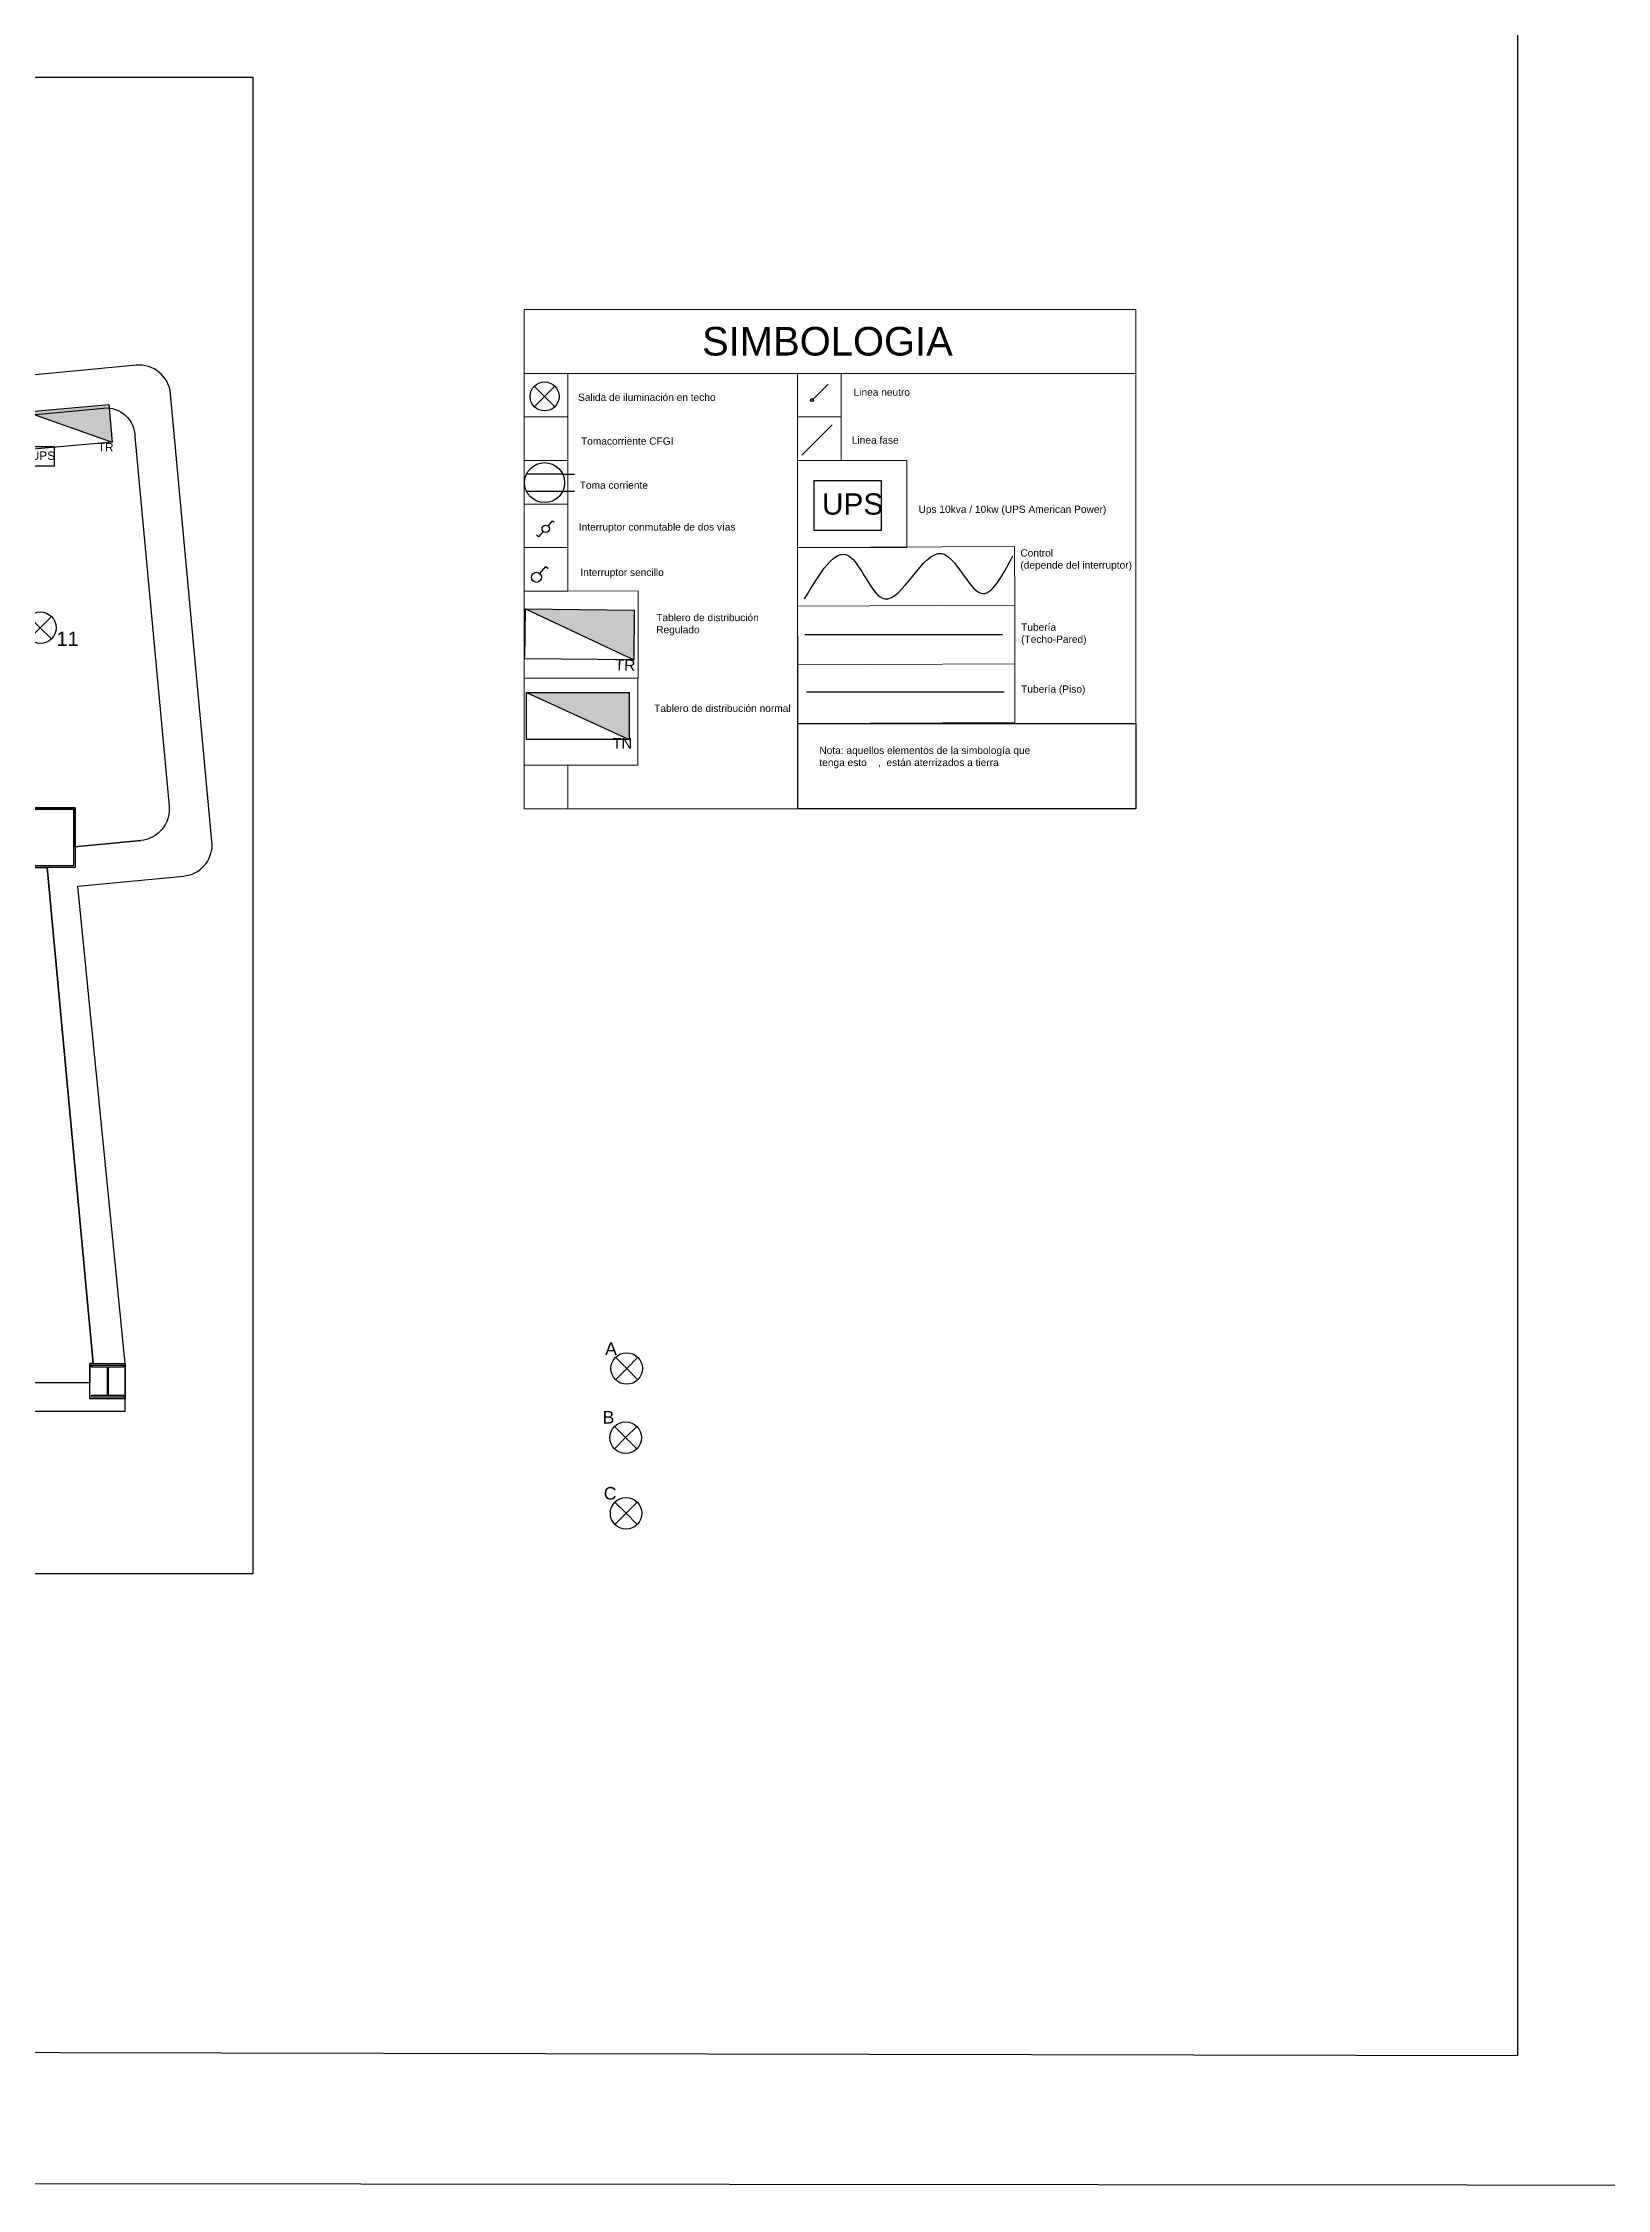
# Model space of a CAD drawing. Header units: metres. Extents: x 0 to 175, y -70 to 21.
# Drawn here: x 76.26 to 86.18, y -0.89 to 12.73 of the extents above; entities that cross this region are included whole.
import ezdxf

# ---------------------------------------------------------------- set-up
doc = ezdxf.new("R2010")
doc.units = ezdxf.units.M
doc.header["$LTSCALE"] = 0.5
doc.linetypes.add('ACAD_ISO02W100', pattern=[15, 12, -3])
for name, color, linetype in [('CONTROL', 24, 'ACAD_ISO02W100'), ('CUADRO', 7, 'Continuous'), ('EDIFICIO', 8, 'Continuous'), ('ENCHUFES', 5, 'Continuous'), ('FASES', 7, 'Continuous'), ('LUMINARIA', 1, 'Continuous'), ('TABLA', 7, 'Continuous'), ('TABLERO', 7, 'Continuous'), ('TUBERIA-PISO', 7, 'ACAD_ISO02W100'), ('TUBERIA-TECHO-PARED', 7, 'Continuous')]:
    doc.layers.add(name, color=color, linetype=linetype)
doc.styles.get("Standard").update_dxf_attribs({"font": 'arial.ttf'})

# ---------------------------------------------------------------- blocks, each defined once
blk = doc.blocks.new('Lampara')
at = {"layer": 'LUMINARIA'}
for q in [(-0.071, 0.071), (-0.071, -0.071), (0.071, 0.071), (0.071, -0.071)]:
    blk.add_line((0, 0), q, dxfattribs=at)
blk.add_circle((0, 0), 0.1, dxfattribs=at)
blk = doc.blocks.new('Tablero')
at = {"layer": 'TABLERO'}
h = blk.add_hatch(color=256, dxfattribs=at)
h.dxf.hatch_style = 1
h.paths.add_polyline_path([(-0.262, 0.12), (0.262, -0.12), (0.262, 0.12)])
blk.add_line((-0.262, 0.12), (0.262, -0.12), dxfattribs=at)
blk.add_lwpolyline([(0.262, -0.12), (-0.262, -0.12), (-0.262, 0.12), (0.262, 0.12)], close=True, dxfattribs=at)
blk = doc.blocks.new('11')
at = {"layer": 'LUMINARIA', "insert": (0.0017, -0.002), "char_height": 0.04, "attachment_point": 1}
blk.add_mtext_dynamic_manual_height_columns('11', width=0.115452, gutter_width=12.5, heights=[0], dxfattribs=at)
blk = doc.blocks.new('Tomacorriente')
at = {"layer": 'ENCHUFES'}
for p, q in [((0.0563, 0.0263), (-0.0563, 0.0263)), ((0.0563, 0.0263), (0.0923, 0.0263)), ((-0.0563, -0.0263), (0.0563, -0.0263)), ((0.0563, -0.0263), (0.0923, -0.0263))]:
    blk.add_line(p, q, dxfattribs=at)
blk.add_circle((0, 0), 0.0621, dxfattribs=at)
blk = doc.blocks.new('INTERRUPTOR')
at = {"layer": 'LUMINARIA'}
for p, q in [((0.023, 0.026), (0.065, 0.074)), ((0.065, 0.074), (0.08, 0.061))]:
    blk.add_line(p, q, dxfattribs=at)
blk.add_circle((0, 0), 0.0347, dxfattribs=at)
blk = doc.blocks.new('CONMUTABLE')
at = {"layer": 'LUMINARIA'}
for p, q in [((-0.067, -0.076), (-0.087, -0.059)), ((-0.023, -0.026), (-0.067, -0.076))]:
    blk.add_line(p, q, dxfattribs=at)
blk.add_lwpolyline([(0.023, 0.026), (0.065, 0.074), (0.08, 0.061)], dxfattribs=at)
blk.add_circle((0, 0), 0.0347, dxfattribs=at)
blk = doc.blocks.new('FASE')
at = {"layer": 'FASES', "ltscale": 0.5}
blk.add_line((-0.1, -0.1), (0.1, 0.1), dxfattribs=at)
blk = doc.blocks.new('Neutro')
at = {"layer": 'FASES'}
h = blk.add_hatch(dxfattribs=at)
h.set_pattern_fill('ANGLE', color=256)
h.set_pattern_definition([(0, (-59.542, -1.52), (0, 6.985), [5.08, -1.905]), (90, (-59.542, -1.52), (-6.985, 4e-16), [5.08, -1.905])])
h.paths.add_polyline_path([(-0.063, -0.053, 1), (-0.043, -0.053, 1)])
blk.add_line((-0.053, -0.053), (0.053, 0.053), dxfattribs=at)
blk.add_circle((-0.053, -0.053), 0.01, dxfattribs=at)

msp = doc.modelspace()

# ---------------------------------------------------------------- linework, layer by layer
at = {"layer": 'CONTROL'}
msp.add_spline([(81.094, 9.199), (81.371, 9.475), (81.604, 9.199), (81.963, 9.487), (82.212, 9.235), (82.416, 9.472)], degree=3, dxfattribs=at)
at = {"layer": 'CUADRO'}
for points in [[(61.897, 20.845), (113.376, 20.798), (113.376, -0.893), (61.897, -0.846)], [(63.005, 19.511), (85.616, 19.464), (85.616, -0.048), (63.005, 0)], [(63.642, 12.51), (77.595, 12.51), (77.595, 3.012), (63.642, 3.012)]]:
    msp.add_lwpolyline(points, close=True, dxfattribs=at)
at = {"layer": 'EDIFICIO'}
for p, q in [((76.461, 7.625), (76.883, 7.665)), ((76.461, 7.625), (76.883, 7.665)), ((76.485, 7.377), (77.155, 7.44)), ((76.485, 7.377), (77.155, 7.44)), ((76.571, 4.326), (76.67, 4.326)), ((76.571, 4.326), (76.67, 4.326)), ((76.571, 4.326), (76.67, 4.326)), ((76.67, 4.326), (76.67, 4.143)), ((76.67, 4.326), (76.67, 4.143)), ((76.67, 4.326), (76.67, 4.143)), ((76.676, 4.326), (76.775, 4.326)), ((76.676, 4.326), (76.676, 4.143)), ((76.676, 4.326), (76.775, 4.326)), ((76.676, 4.326), (76.676, 4.143)), ((76.676, 4.326), (76.775, 4.326)), ((76.676, 4.326), (76.676, 4.143)), ((76.67, 4.143), (76.571, 4.143)), ((76.67, 4.143), (76.571, 4.143)), ((76.67, 4.143), (76.571, 4.143)), ((76.775, 4.143), (76.676, 4.143)), ((76.775, 4.143), (76.676, 4.143)), ((76.775, 4.143), (76.676, 4.143))]:
    msp.add_line(p, q, dxfattribs=at)
at = {"layer": 'EDIFICIO', "ltscale": 0.05}
msp.add_line((76.582, 4.346), (76.29, 7.494), dxfattribs=at)
at = {"layer": 'EDIFICIO'}
for points in [[(76.209, 4.044), (76.785, 4.044), (76.785, 4.346), (76.485, 7.377), (77.155, 7.44, 0.386886), (77.336, 7.639), (77.072, 10.501, 0.414955), (76.854, 10.682), (76.125, 10.613)], [(76.172, 10.366), (76.647, 10.41, -0.441548), (76.846, 10.229), (77.063, 7.883, -0.413646), (76.883, 7.665), (76.467, 7.626), (76.467, 7.874), (76.191, 7.874)]]:
    msp.add_lwpolyline(points, format="xyb", dxfattribs=at)
for points in [[(76.191, 7.494), (76.191, 7.874), (76.467, 7.874), (76.467, 7.494)], [(76.785, 4.346), (76.785, 4.122), (76.561, 4.122), (76.561, 4.346)], [(76.785, 4.346), (76.785, 4.122), (76.561, 4.122), (76.561, 4.346)], [(76.785, 4.346), (76.785, 4.122), (76.561, 4.122), (76.561, 4.346)]]:
    msp.add_lwpolyline(points, close=True, dxfattribs=at)
for points in [[(76.201, 7.504), (76.201, 7.864), (76.457, 7.864), (76.457, 7.504), (76.201, 7.504)], [(76.191, 7.494), (76.29, 7.494), (76.582, 4.346), (76.561, 4.346), (76.561, 4.224), (76.209, 4.224)], [(76.457, 7.524), (76.457, 7.504), (76.201, 7.504)], [(76.457, 7.524), (76.457, 7.504), (76.201, 7.504)], [(76.571, 4.326), (76.571, 4.336), (76.775, 4.336), (76.775, 4.326)], [(76.775, 4.143), (76.775, 4.132), (76.571, 4.132), (76.571, 4.143)]]:
    msp.add_lwpolyline(points, dxfattribs=at)
at = {"layer": 'TABLA', "lineweight": 20}
for points in [[(79.316, 11.035), (83.195, 11.035), (83.195, 10.63), (79.316, 10.63)], [(79.316, 10.63), (79.592, 10.63), (79.592, 10.354), (79.316, 10.354)], [(79.316, 10.63), (81.049, 10.63), (81.049, 7.867), (79.316, 7.867)], [(81.049, 10.63), (81.326, 10.63), (81.326, 10.354), (81.049, 10.354)], [(81.049, 10.63), (83.195, 10.63), (83.195, 7.867), (81.049, 7.867)], [(79.316, 10.354), (79.592, 10.354), (79.592, 10.078), (79.316, 10.078)], [(81.049, 10.354), (81.326, 10.354), (81.326, 10.078), (81.049, 10.078)], [(79.316, 10.078), (79.592, 10.078), (79.592, 9.801), (79.316, 9.801)], [(81.049, 10.078), (81.742, 10.078), (81.742, 9.525), (81.049, 9.525)], [(79.316, 9.801), (79.593, 9.801), (79.593, 9.525), (79.316, 9.525)], [(79.316, 9.525), (79.593, 9.525), (79.593, 9.248), (79.316, 9.248)], [(81.049, 9.525), (82.426, 9.531), (82.427, 9.159), (81.05, 9.153)], [(79.316, 9.248), (80.038, 9.25), (80.039, 8.697), (79.316, 8.696)], [(79.316, 9.248), (80.038, 9.25), (80.038, 8.697), (79.316, 8.696)], [(81.05, 9.153), (82.427, 9.159), (82.428, 8.787), (81.051, 8.781)], [(81.051, 8.781), (82.428, 8.787), (82.429, 8.415), (81.052, 8.409)], [(79.316, 8.696), (80.037, 8.696), (80.037, 8.144), (79.316, 8.143)], [(79.316, 8.696), (80.037, 8.696), (80.037, 8.144), (79.316, 8.143)], [(79.316, 8.143), (79.593, 8.143), (79.593, 7.867), (79.316, 7.867)]]:
    msp.add_lwpolyline(points, close=True, dxfattribs=at)
at = {"layer": 'TABLA', "ltscale": 0.5}
msp.add_lwpolyline([(81.052, 8.409), (83.195, 8.409), (83.195, 7.867), (81.052, 7.867)], close=True, dxfattribs=at)
at = {"layer": 'TABLERO'}
for points in [[(76.166, 10.167), (76.334, 10.167), (76.334, 10.041), (76.166, 10.041)], [(81.155, 9.951), (81.579, 9.951), (81.579, 9.633), (81.155, 9.633)]]:
    msp.add_lwpolyline(points, close=True, dxfattribs=at)
at = {"layer": 'TUBERIA-PISO'}
msp.add_line((81.106, 8.61), (82.36, 8.61), dxfattribs=at)
at = {"layer": 'TUBERIA-TECHO-PARED'}
msp.add_lwpolyline([(81.096, 8.974), (82.35, 8.974)], dxfattribs=at)

# ---------------------------------------------------------------- block references
at = {"layer": 'FASES', "xscale": 0.9593836711923753, "yscale": 0.9593836711923753, "zscale": 0.9593836711923753}
for name, p in [('Neutro', (81.193, 10.512, 0.126)), ('FASE', (81.173, 10.208, 0.126))]:
    msp.add_blockref(name, p, dxfattribs=at)
at = {"layer": 'LUMINARIA'}
for p in [(76.246, 9.016, 2.66), (79.966, 4.315, 2.66), (79.959, 3.876, 2.66), (79.962, 3.396, -0.494)]:
    msp.add_blockref('Lampara', p, dxfattribs=at)
at = {"layer": 'LUMINARIA', "xscale": 2.287014022542543, "yscale": 2.287014022542543, "zscale": 2.287014022542543}
msp.add_blockref('11', (76.344, 8.996, 12.194), dxfattribs=at)
at = {"layer": 'TABLA', "xscale": 0.9212998080187064, "yscale": 0.9212998080187064, "zscale": 0.9212998080187064}
msp.add_blockref('Lampara', (79.445, 10.484), dxfattribs=at)
at = {"layer": 'TABLA', "lineweight": 100}
for name, p, xscale, yscale, zscale in [('Tomacorriente', (79.445, 9.937), 2.046893695066521, 2.046893695066521, 2.046893695066521), ('INTERRUPTOR', (79.393, 9.336), 0.9212998080187064, 0.9212998080187064, 0.9212998080187064)]:
    msp.add_blockref(name, p, dxfattribs=dict(at, xscale=xscale, yscale=yscale, zscale=zscale))
at = {"layer": 'TABLA', "lineweight": 20, "xscale": 0.6748807551529334, "yscale": 0.6748807551529334, "zscale": 0.6748807551529334}
msp.add_blockref('CONMUTABLE', (79.452, 9.644), dxfattribs=at)
at = {"layer": 'TABLERO', "rotation": 5.290388527868628}
msp.add_blockref('Tablero', (76.43, 10.29), dxfattribs=at)
at = {"layer": 'TABLERO', "xscale": 1.318044577077474, "yscale": 1.318044577077474, "zscale": 1.318044577077474, "rotation": 359.373475577329}
msp.add_blockref('Tablero', (79.667, 8.974), dxfattribs=at)
at = {"layer": 'TABLERO', "xscale": 1.244900427651544, "yscale": 1.244900427651544, "zscale": 1.244900427651544}
msp.add_blockref('Tablero', (79.656, 8.456), dxfattribs=at)

# ---------------------------------------------------------------- texts
at = {"layer": 'TABLA', "lineweight": 100, "attachment_point": 1}
for s, width, gutter_width, insert, char_height in [('\\pxt18;SIMBOLOGIA', 1.81394, 45.336, (80.444, 10.925), 0.18134), ('Salida de iluminación en techo', 0.94827, 11.516, (79.657, 10.502), 0.04606), ('\\pxt18;Linea neutro ', 1.22638, 11.516, (81.405, 10.534), 0.04606), ('\\pxt18;Tomacorriente CFGI', 1.22638, 11.516, (79.676, 10.224), 0.04606), ('\\pxt18;Linea fase', 1.22638, 11.516, (81.394, 10.23), 0.04606), ('\\pxt18;Toma corriente', 1.22638, 11.516, (79.668, 9.944), 0.04606), ('\\pxt18;Interruptor conmutable de dos vías', 1.22638, 11.516, (79.662, 9.679), 0.04606), ('Control \\P(depende del interruptor)', 0.96946, 11.516, (82.463, 9.514), 0.04606), ('Interruptor sencillo', 0.57155, 11.516, (79.672, 9.391), 0.04606), ('Tablero de distribución Regulado', 0.82378, 11.516, (80.153, 9.104), 0.04606), ('Tubería\\P(Techo-Pared)', 0.96946, 11.516, (82.468, 9.043), 0.04606), ('Tubería (Piso)', 0.96946, 11.516, (82.468, 8.65), 0.04606), ('Tablero de distribución normal', 0.82378, 11.516, (80.14, 8.528), 0.04606)]:
    msp.add_mtext_dynamic_manual_height_columns(s, width=width, gutter_width=gutter_width, heights=[0], dxfattribs=dict(at, insert=insert, char_height=char_height))
at = {"layer": 'TABLA', "ltscale": 0.5, "attachment_point": 1}
for s, width, gutter_width, insert, char_height in [('Nota: aquellos elementos de la simbología que tenga esto    ,  están aterrizados a tierra', 1.41879, 0.592, (81.188, 8.261), 0.04607), ('A', 0.13475, 12.5, (79.829, 4.481), 0.08), ('B', 0.13475, 12.5, (79.813, 4.045), 0.08), ('C', 0.13475, 12.5, (79.82, 3.563), 0.08)]:
    msp.add_mtext_dynamic_manual_height_columns(s, width=width, gutter_width=gutter_width, heights=[0], dxfattribs=dict(at, insert=insert, char_height=char_height))
at = {"layer": 'TABLERO', "attachment_point": 1}
for s, width, gutter_width, insert, char_height in [('UPS', 0.04474, 3.336, (76.186, 10.135), 0.0534), ('TR', 0.04474, 3.336, (76.611, 10.188), 0.0534), ('UPS', 0.11318, 8.438, (81.205, 9.869), 0.135), ('TN', 0.0557, 4.153, (79.876, 8.316), 0.0664)]:
    msp.add_mtext_dynamic_manual_height_columns(s, width=width, gutter_width=gutter_width, heights=[0], dxfattribs=dict(at, insert=insert, char_height=char_height))
at = {"layer": 'TABLERO', "insert": (79.891, 8.817), "char_height": 0.0703, "attachment_point": 1, "rotation": 358.0187}
msp.add_mtext_dynamic_manual_height_columns('TR', width=0.05897, gutter_width=4.397, heights=[0], dxfattribs=at)
at = {"layer": 'TUBERIA-PISO', "insert": (81.817, 9.791), "char_height": 0.04607, "attachment_point": 1}
msp.add_mtext('Ups 10kva / 10kw (UPS American Power)', dxfattribs=at)

doc.saveas('drawing.dxf')
